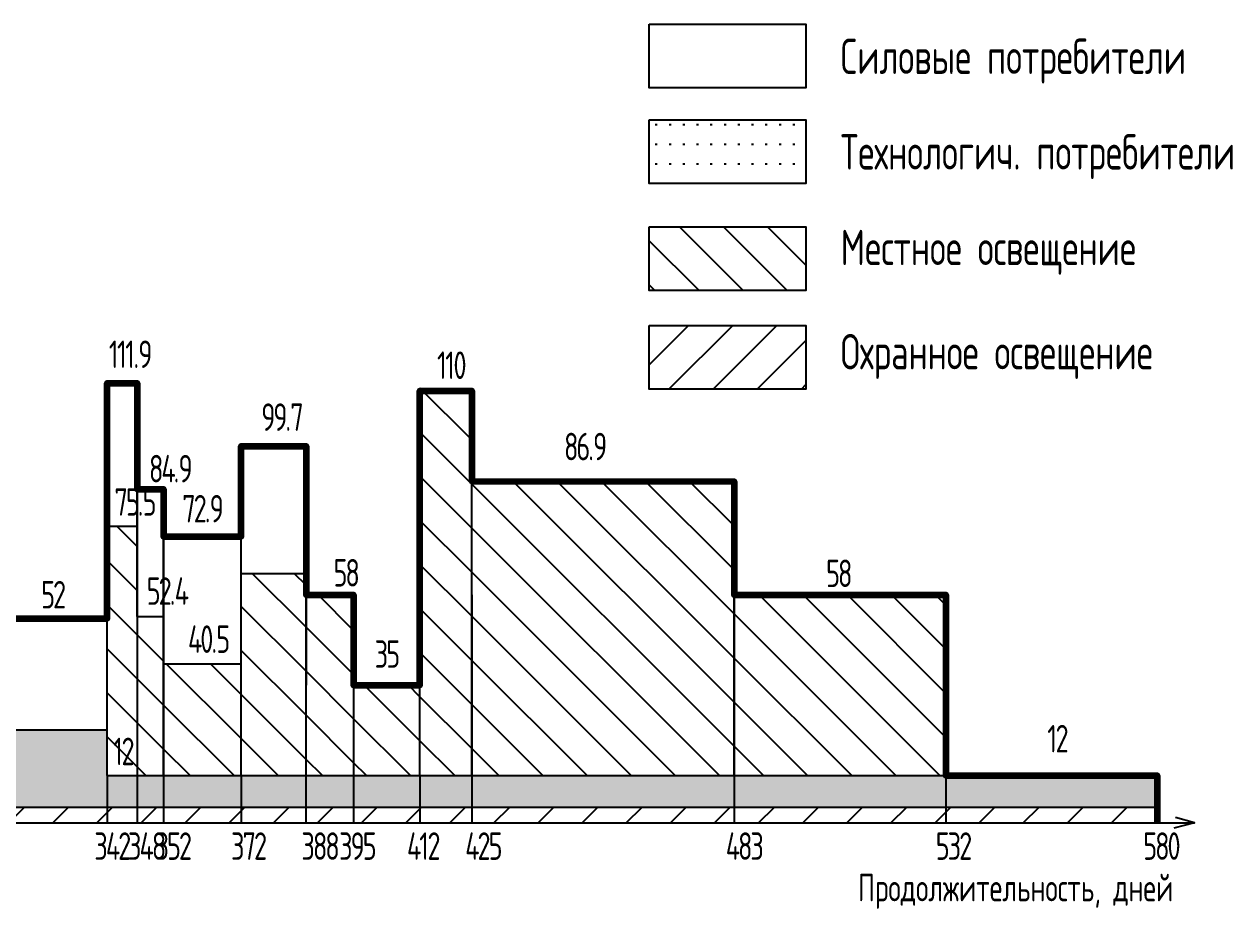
# Paper-space layout 'захватки' of a CAD drawing. Header units: millimetres. Extents: x 42 to 1165, y 6 to 801.
# Drawn here: x 857.9 to 1165.5, y 575.4 to 800.6 of the extents above; entities that cross this region are included whole.
import ezdxf

# ---------------------------------------------------------------- set-up
doc = ezdxf.new("R2010")
doc.units = ezdxf.units.MM
doc.header["$LTSCALE"] = 0.5
doc.layers.add('ТОЛСТЫЕ', color=1, linetype='Continuous', lineweight=50)
doc.layers.add('ТОНКИЕе', color=7, linetype='Continuous', lineweight=25)
doc.layers.add('тонкие', color=7, linetype='Continuous')
doc.styles.add('Наклонный', font='isocpeur.ttf', dxfattribs={"width": 0.7, "height": 3.5})

psp = doc.layouts.new('захватки')

# ---------------------------------------------------------------- hatches: boundary and pattern name
at = {"layer": 'тонкие', "transparency": 33554687}
h = psp.add_hatch(dxfattribs=at)
h.set_pattern_fill('ACAD_ISO07W100')
h.paths.add_polyline_path([(1056.81, 776.2515), (1016.9571, 776.2515), (1016.9571, 760.0312), (1056.81, 760.0312)])
h = psp.add_hatch(dxfattribs=at)
h.set_pattern_fill('ANSI31', scale=2.5, angle=90)
h.paths.add_polyline_path([(1056.81, 748.9719), (1016.9571, 748.9719), (1016.9571, 732.7516), (1056.81, 732.7516)])
h = psp.add_hatch(dxfattribs=at)
h.set_pattern_fill('ANSI31', scale=2.5)
h.paths.add_polyline_path([(1056.81, 723.9041), (1016.9571, 723.9041), (1016.9571, 707.6838), (1056.81, 707.6838)])
h = psp.add_hatch(dxfattribs=at)
h.set_pattern_fill('ACAD_ISO07W100')
h.set_pattern_definition([(0, (316.1623, -7.899), (0, 5), [0.5, -3])])
h.paths.add_polyline_path([(879.0402, 609.2615), (879.0402, 620.8615), (731.3389, 620.8615), (731.3389, 659.2615), (684.3402, 659.2615), (684.3402, 620.8615), (566.6887, 620.8615), (566.6887, 609.2615), (525.9887, 609.2615), (525.9887, 601.2615), (1146.1762, 601.2615), (1146.1762, 609.2615)])
h = psp.add_hatch(dxfattribs=at)
h.set_pattern_fill('ANSI31', scale=2.5)
h.set_pattern_definition([(45, (316.162, -7.899), (-5.61266, 5.61266), [])])
h.paths.add_polyline_path([(1146.1762, 601.2615), (496.1389, 601.2615), (496.1389, 597.2615), (1146.1762, 597.2615)])

# ---------------------------------------------------------------- linework, layer by layer
at = {"layer": 'ТОЛСТЫЕ', "color": 0, "lineweight": 90}
psp.add_lwpolyline([(847.1402, 649.2615), (879.0402, 649.2615), (879.0402, 709.1615), (886.6402, 709.1615), (886.6402, 682.1615), (893.3955, 682.1615), (893.3955, 670.1615), (913.1402, 670.1615), (913.1402, 693.1615), (929.6402, 693.1615), (929.6402, 655.2615), (941.7402, 655.2615), (941.7402, 632.2615), (958.5977, 632.2615), (958.5977, 707.2615), (971.7977, 707.2615), (971.7977, 684.2615), (1038.5402, 684.1136), (1038.5402, 655.2615), (1092.4402, 655.2615), (1092.4402, 609.2615), (1146.1762, 609.2615), (1146.1762, 597.2615)], dxfattribs=at)
at = {"layer": 'тонкие', "color": 7, "linetype": 'Continuous', "transparency": 33554687}
for p, q in [((971.7977, 694.7295), (958.5977, 707.9295)), ((971.7977, 683.5042), (958.5977, 696.7042)), ((971.7977, 672.2788), (958.5977, 685.4788)), ((1038.5402, 616.7616), (971.7977, 683.5042)), ((1038.5402, 627.987), (982.2657, 684.2615)), ((1038.5402, 639.2123), (993.491, 684.2615)), ((1038.5402, 650.4376), (1004.7163, 684.2615)), ((1038.5402, 661.6629), (1015.9416, 684.2615)), ((1038.5402, 672.8882), (1027.167, 684.2615)), ((1038.5402, 684.1136), (1038.3923, 684.2615)), ((971.7977, 661.0535), (958.5977, 674.2535)), ((886.6402, 667.6338), (881.5125, 672.7615)), ((1034.815, 609.2615), (971.7977, 672.2788)), ((886.6402, 656.4084), (879.0402, 664.0084)), ((971.7977, 649.8282), (958.5977, 663.0282)), ((929.6402, 647.0844), (915.9631, 660.7615)), ((929.6402, 657.7604), (926.6391, 660.7615)), ((1023.5897, 609.2615), (971.7977, 661.0535)), ((941.7402, 646.2097), (932.6884, 655.2615)), ((1090.9416, 609.2615), (1044.9416, 655.2615)), ((1092.4402, 618.9882), (1056.167, 655.2615)), ((1092.4402, 630.2136), (1067.3923, 655.2615)), ((1092.4402, 641.4389), (1078.6176, 655.2615)), ((1092.4402, 652.6642), (1089.8429, 655.2615)), ((893.3955, 638.4279), (879.0402, 652.7831)), ((929.6402, 635.8591), (913.1402, 652.3591)), ((893.3955, 649.6532), (893.2872, 649.7615)), ((971.7977, 638.6029), (958.5977, 651.8029)), ((1012.3644, 609.2615), (971.7977, 649.8282)), ((1079.7163, 609.2615), (1038.5402, 650.4376)), ((941.7402, 634.9844), (929.6402, 647.0844)), ((893.3955, 627.2025), (879.0402, 641.5578)), ((929.6402, 624.6338), (913.1402, 641.1338)), ((971.7977, 627.3776), (958.5977, 640.5776)), ((913.1402, 618.6831), (894.0618, 637.7615)), ((913.1402, 629.9084), (905.2872, 637.7615)), ((1001.1391, 609.2615), (971.7977, 638.6029)), ((1068.491, 609.2615), (1038.5402, 639.2123)), ((941.7402, 623.7591), (929.6402, 635.8591)), ((958.5977, 618.1269), (944.4631, 632.2615)), ((958.5977, 629.3522), (955.6884, 632.2615)), ((893.3955, 615.9772), (879.0402, 630.3325)), ((929.6402, 613.4084), (913.1402, 629.9084)), ((971.7977, 616.1522), (958.5977, 629.3522)), ((1057.2657, 609.2615), (1038.5402, 627.987)), ((911.3365, 609.2615), (893.3955, 627.2025)), ((941.7402, 612.5338), (929.6402, 624.6338)), ((989.9138, 609.2615), (971.7977, 627.3776)), ((956.2378, 609.2615), (941.7402, 623.7591)), ((888.8859, 609.2615), (879.0402, 619.1072)), ((922.5618, 609.2615), (913.1402, 618.6831)), ((900.1112, 609.2615), (893.3955, 615.9772)), ((967.4631, 609.2615), (958.5977, 618.1269)), ((978.6884, 609.2615), (971.7977, 616.1522)), ((1046.0404, 609.2615), (1038.5402, 616.7616)), ((933.7872, 609.2615), (929.6402, 613.4084)), ((945.0125, 609.2615), (941.7402, 612.5338))]:
    psp.add_line(p, q, dxfattribs=at)
at = {"layer": 'ТОНКИЕе'}
for points in [[(1016.9571, 800.582), (1056.81, 800.582), (1056.81, 784.3617), (1016.9571, 784.3617)], [(1016.9571, 776.2515), (1056.81, 776.2515), (1056.81, 760.0312), (1016.9571, 760.0312)], [(1016.9571, 748.9719), (1056.81, 748.9719), (1056.81, 732.7516), (1016.9571, 732.7516)], [(1016.9571, 723.9041), (1056.81, 723.9041), (1056.81, 707.6838), (1016.9571, 707.6838)]]:
    psp.add_lwpolyline(points, close=True, dxfattribs=at)
for points in [[(879.0402, 701.1615), (879.0402, 709.1615), (886.6402, 709.1615), (886.6402, 678.1615), (886.6402, 682.1615), (893.3955, 682.1615), (893.3955, 666.1615), (893.3955, 670.1615), (913.1402, 670.1615), (913.1402, 693.1615), (913.1402, 693.1615), (913.1402, 693.1615)], [(775.6955, 643.8615), (775.6955, 672.2615), (847.1402, 672.2615), (847.1402, 643.8615), (847.1402, 620.8615), (847.1402, 649.2615), (879.0402, 649.7615), (879.0402, 672.7615), (879.0402, 701.1615)], [(886.6402, 701.1615), (886.6402, 672.7615), (886.6402, 649.7615), (886.6402, 678.1615)], [(913.1402, 660.7615), (913.1402, 683.7615), (913.1402, 693.1615)], [(929.6402, 693.1615), (929.6402, 689.1615)], [(929.6402, 689.1615), (929.6402, 689.1615), (929.6402, 660.7615)], [(971.7977, 609.2615), (971.7977, 684.2615), (1038.5402, 684.2615), (1038.5402, 684.2615), (1038.5402, 609.2615)], [(893.3955, 678.1615), (893.3955, 678.1615), (893.3955, 637.7615), (893.3955, 666.1615)], [(879.0402, 649.7615), (879.0402, 672.7615), (886.6402, 672.7615), (886.6402, 672.7615), (886.6402, 649.7615)], [(913.1402, 632.2615), (913.1402, 660.7615), (929.6402, 660.7615), (929.6402, 660.7615), (929.6402, 632.2615)], [(913.1402, 632.2615), (913.1402, 655.2615)], [(929.6402, 655.2615), (941.7402, 655.2615), (941.7402, 632.2615), (958.5977, 632.2615)], [(958.5977, 609.2615), (958.5977, 655.2615)], [(971.7977, 655.2615), (971.7977, 609.2615)], [(1038.5402, 609.2615), (1038.5402, 655.2615), (1092.4402, 655.2615)], [(1092.4402, 655.2615), (1092.4402, 609.2615)], [(929.5893, 655.0322), (929.5893, 597.0322)], [(879.0402, 621.2615), (879.0402, 649.7615)], [(886.6402, 649.7615), (893.3955, 649.7615), (893.3955, 621.2615)], [(886.6402, 649.7615), (886.6402, 597.2615)], [(893.3955, 609.2615), (893.3955, 637.7615), (913.1402, 637.7615)], [(913.1402, 609.2615), (913.1402, 632.2615)], [(941.7402, 632.2615), (941.7402, 632.2615), (941.7402, 609.2615)], [(879.0402, 609.2615), (879.0402, 620.8615), (731.3389, 620.8615)], [(879.0402, 609.2615), (879.0402, 621.2615)], [(893.3955, 621.2615), (893.3955, 609.2615)], [(879.0402, 609.2615), (1146.1762, 609.2615)], [(879.0402, 609.2615), (879.0402, 597.2615)], [(893.3955, 609.2615), (893.3955, 597.2615)], [(913.1402, 609.2615), (913.1402, 597.2615)], [(941.7402, 609.2615), (941.7402, 597.2615)], [(958.5977, 609.2615), (958.5977, 597.2615)], [(971.7977, 609.2615), (971.7977, 597.2615)], [(1038.5402, 609.2615), (1038.5402, 597.2615)], [(1092.4402, 609.2615), (1092.4402, 597.2615)], [(1146.1762, 609.2615), (1146.1762, 597.2615)], [(496.1389, 597.2615), (496.1389, 601.2615), (1146.1762, 601.2615)], [(496.1389, 597.2615), (1151.3389, 597.2615)], [(1155.6864, 597.2615), (1150.4882, 595.8993)], [(1151.3389, 597.2615), (1155.6864, 597.2615), (1150.853, 598.634)]]:
    psp.add_lwpolyline(points, dxfattribs=at)

# ---------------------------------------------------------------- texts
at = {"layer": 'ТОНКИЕе', "attachment_point": 1, "style": 'Наклонный'}
for s, width, insert, char_height in [('Силовые потребители', 116.606707, (1065.6662, 796.8956), 9), ('Технологич. потребители', 116.606707, (1065.6662, 772.5651), 9), ('Местное освещение', 116.606707, (1065.6662, 748.2346), 9), ('{\\T0.8;111.9}', 6.718339, (879.4561, 720.0502), 7), ('Охранное освещение', 116.606707, (1065.6662, 721.6923), 9), ('{\\T0.8;110}', 6.718339, (962.9664, 717.2506), 7), ('{\\T0.8;99.7}', 6.718339, (918.2374, 704.0414), 7), ('{\\T0.8;86.9}', 6.718339, (995.2773, 696.5495), 7), ('{\\T0.8;84.9}', 6.718339, (889.6617, 690.9201), 7), ('{\\T0.8;75.5}', 6.718339, (880.8706, 682.435), 7), ('{\\T0.8;72.9}', 6.718339, (898.1178, 680.7246), 7), ('{\\T0.8;58}', 6.718339, (936.6075, 664.4118), 7), ('{\\T0.8;58}', 6.718339, (1061.9552, 664.2706), 7), ('{\\T0.8;52}', 6.718339, (862.209, 658.8397), 7), ('{\\T0.8;52.4}', 6.718339, (889.0785, 659.751), 7), ('{\\T0.8;40.5}', 6.718339, (899.5757, 647.5163), 7), ('{\\T0.8;35}', 6.718339, (947.1047, 643.7294), 7), ('{\\T0.8;12}', 6.718339, (1118.2666, 622.1789), 7), ('{\\T0.8;12}', 6.718339, (880.5791, 618.9315), 7), ('{\\T0.8;342}', 6.718339, (875.7541, 594.8296), 7), ('{\\T0.8;348}', 6.718339, (884.3157, 594.8296), 7), ('{\\T0.8;352}', 6.718339, (891.3206, 594.8296), 7), ('{\\T0.8;372}', 6.718339, (910.5412, 594.8296), 7), ('{\\T0.8;388}', 6.718339, (928.4467, 594.8296), 7), ('{\\T0.8;395}', 6.718339, (938.0506, 594.8296), 7), ('{\\T0.8;412}', 6.718339, (955.305, 594.8296), 7), ('{\\T0.8;425}', 6.718339, (970.1178, 594.8296), 7), ('{\\T0.8;483}', 6.718339, (1036.4221, 594.8296), 7), ('{\\T0.8;532}', 6.718339, (1089.8572, 594.8296), 7), ('{\\T0.8;580}', 6.718339, (1142.6501, 594.8296), 7), ('Продолжительность, дней', 91.113455, (1070.0658, 584.2552), 7)]:
    psp.add_mtext_dynamic_manual_height_columns(s, width=width, gutter_width=35, heights=[0], dxfattribs=dict(at, insert=insert, char_height=char_height))

doc.saveas('drawing.dxf')
